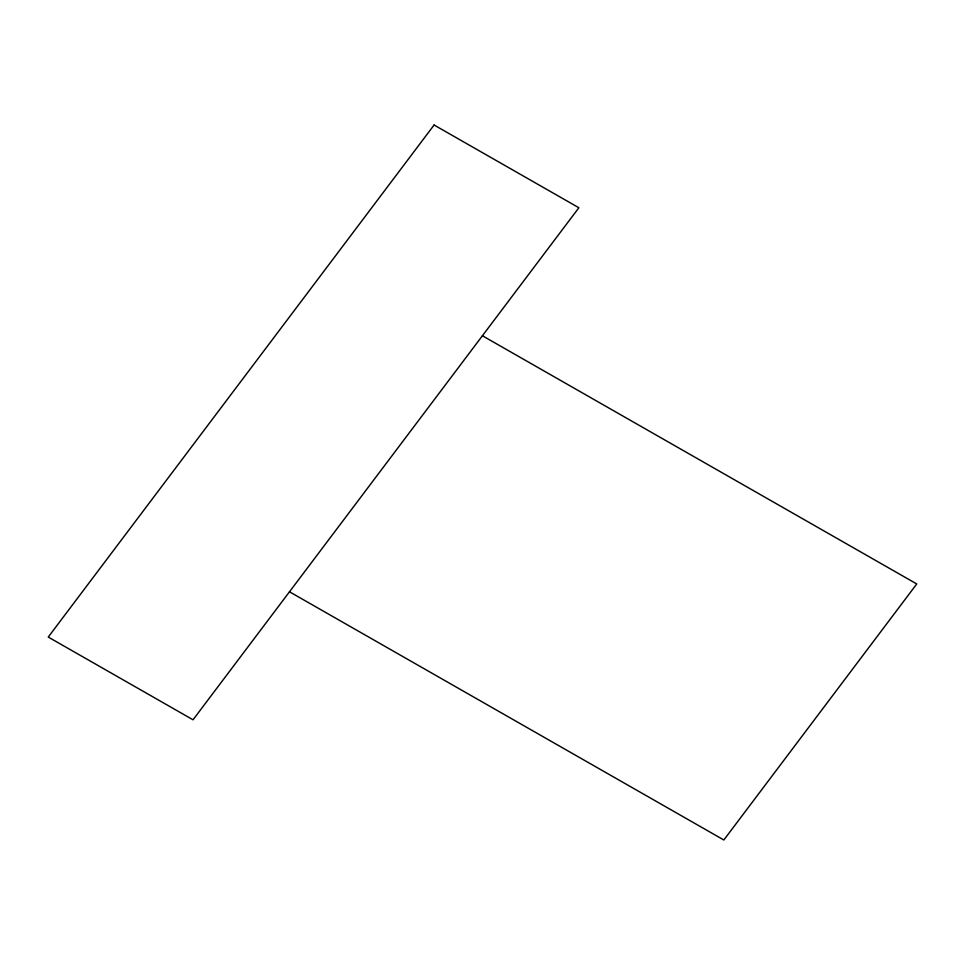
<?xml version="1.0" encoding="UTF-8"?>
<svg xmlns="http://www.w3.org/2000/svg" width="965" height="965" viewBox="0 0 965 965"><rect width="100%" height="100%" fill="white"/><g stroke="black" fill="none" stroke-linecap="round" stroke-linejoin="round"><path stroke-width="1.45" d="M482.404 335.76L916.75 583.958L723.834 839.984L289.488 591.786M434.081 125.016L48.25 637.057L193.036 719.794L578.867 207.752L434.081 125.016"/></g></svg>
